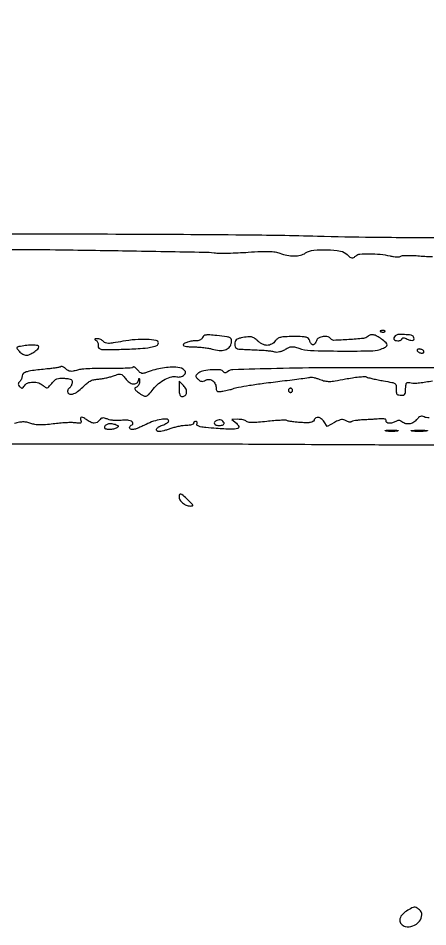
# Model space of a CAD drawing. Extents: x 0 to 5034, y 0 to 2560.
# Drawn here: x 2102.1 to 2300.5, y 28.4 to 468.1 of the extents above; entities that cross this region are included whole.
import ezdxf

# ---------------------------------------------------------------- set-up
doc = ezdxf.new("R2010")
doc.units = 0

msp = doc.modelspace()

# ---------------------------------------------------------------- linework, layer by layer
for points in [[(1931.635729, 262.229815, 0.000725), (2105.5, 262.094457, -0.00006), (2141.646947, 262.114335, -0.000098), (2172.328125, 262.121459, -0.00001), (2199.789873, 262.121899, -0.009941), (2201, 262.097834, 0.008614), (2202.204402, 262.070684, 0.000012), (2224.971875, 261.950304, 0.000103), (2250.488191, 261.821244, 0.000063), (2280.5, 261.679408, -0.000739), (2319.003261, 261.445418, -0.003022)], [(2310.373277, 361.695002, -0.001623), (2273.693893, 361.97061, -0.004095), (2247, 362.476523, 0.004669), (2211.053467, 363.116505, 0.001217), (2153.282092, 363.464862, 0.000204), (2089.745953, 363.66739, 0.059395)], [(2098.5, 356.190845, -0.003247), (2120.099312, 356.044932, -0.000849), (2154.761068, 355.526779, -0.000223), (2192.125438, 354.888089, -0.025749), (2197, 354.551092, 0.028101), (2199.483324, 354.391136, 0.006387), (2203.703125, 354.410704, 0.006592), (2208.575783, 354.559833, 0.006366), (2213.5, 354.838405, -0.006022), (2219.614083, 355.188504, -0.01947), (2223.681537, 355.213802, -0.02929), (2226.60831, 354.945905, -0.056862), (2228.872124, 354.335327, 0.047939), (2232.238757, 353.362719, 0.049042), (2235.703107, 353.059064, 0.053019), (2238.862476, 353.428861, 0.089634), (2241.309124, 354.46689, -0.121743), (2245.21831, 355.83981, -0.033594), (2251.777725, 356.025434, -0.032356), (2258.22212, 355.355659, -0.155524), (2261.459628, 353.683229, 0.030369), (2262.802248, 352.494501, 0.134789), (2263.765836, 352.091643, 0.172365), (2264.664387, 352.286303, 0.057735), (2265.733075, 353.133075, -0.18055), (2267.519066, 353.948166, -0.0188), (2272.206567, 354.10432, -0.023749), (2277.449396, 353.832585, -0.030445), (2282.218384, 353.062267, 0.021962), (2283.908039, 352.759865, 0.027306), (2285.498991, 352.634585, 0.027459), (2286.810495, 352.675147, 0.147508), (2287.466897, 352.936353, -0.154757), (2288.233338, 353.228835, -0.01099), (2290.546526, 353.31098, -0.014666), (2293.360244, 353.266484, -0.010506), (2296.5, 353.058469, 0.011084), (2299.92055, 352.83582, 0.01875), (2302.79193, 352.820495, 0.019856)], [(2310.55067, 298.819006, -0.000174), (2297.84375, 298.832537, -0.000151), (2287.119717, 298.850935, -0.001114), (2282, 298.872677, 0.002803), (2252.201438, 298.898587, 0.00477), (2227.289779, 298.542935, 0.001466), (2206.077784, 297.97543, 0.167296), (2203.50355, 297.002946, -0.045235), (2202.866666, 296.565062, -0.122055), (2202.341159, 296.420189, -0.162485), (2201.902589, 296.553965, -0.100083), (2201.530011, 296.951442, 0.240357), (2200.027357, 297.86336, 0.02871), (2196.01684, 297.928691, 0.03271), (2191.923418, 297.491033, 0.119448), (2189.545495, 296.458416, 0.02317), (2188.448287, 295.545852, 0.179814), (2188.14872, 294.963141, 0.199361), (2188.318519, 294.360249, 0.029335), (2189.17883, 293.392599, 0.048396), (2190.066649, 292.661817, 0.114845), (2190.861652, 292.359599, 0.112118), (2191.720743, 292.436017, 0.044874), (2192.813889, 292.900397, -0.147227), (2194.593154, 293.2593, -0.140213), (2196.313944, 292.588068, -0.125164), (2197.556353, 291.023846, -0.105944), (2198, 288.953571, 0.078698), (2198.151799, 287.995102, 0.219697), (2198.603082, 287.507434, 0.122257), (2199.486298, 287.375483, 0.019024), (2201.25, 287.611534, 0.007787), (2202.604293, 287.86731, 0.0072), (2203.985938, 288.1714, 0.007207), (2205.208229, 288.477587, 0.023758), (2206, 288.728922, -0.0421), (2208.752796, 289.492946, -0.007295), (2214.080154, 290.418348, -0.006807), (2221.105139, 291.435468, -0.003421), (2230, 292.538071, 0.001798), (2234.862359, 293.124788, 0.00266), (2239.121875, 293.677335, 0.001199), (2242.750464, 294.176538, 0.052005), (2243.5, 294.362371, -0.126046), (2244.101126, 294.420365, -0.018681), (2245.307334, 294.185949, -0.020054), (2246.739905, 293.790384, -0.016052), (2248.248372, 293.254043, 0.038743), (2250.638742, 292.524377, 0.059381), (2252.791055, 292.307993, 0.037234), (2255.568211, 292.566618, 0.007149), (2260.546327, 293.480659, -0.011071), (2263.944846, 294.077152, -0.014355), (2267.084445, 294.46495, -0.01204), (2269.696956, 294.64841, -0.113038), (2270.797954, 294.449096, 0.039049), (2271.825612, 294.10151, 0.0061), (2273.909399, 293.600632, 0.006755), (2276.386616, 293.072157, 0.005842), (2279, 292.583117, -0.007074), (2283.09855, 291.805699, -0.089457), (2284.552181, 291.22503, -0.21589), (2285.142707, 290.33743, -0.069957), (2285.178434, 288.722608, 0.037564), (2285.13366, 287.669053, 0.055749), (2285.266101, 286.755704, 0.072463), (2285.541206, 286.105125, 0.225454), (2285.928434, 285.85, 0.020325), (2288.335548, 285.612289, 0.231068), (2289.192617, 285.970995, 0.157408), (2289.615155, 286.948509, 0.00844), (2289.88465, 290.358408, -0.070282), (2290.067007, 291.247391, -0.198315), (2290.483621, 291.709004, -0.14228), (2291.214896, 291.828803, -0.031416), (2292.477392, 291.59503, 0.0736), (2293.901133, 291.453661, 0.013934), (2296.510254, 291.651892, 0.01461), (2299.569985, 292.060987, 0.012946), (2302.727392, 292.661749, -0.045281)], [(2301.185522, 274.665748, -0.027782), (2299.721426, 274.804823, -0.085492), (2298.780365, 275.117545, 0.087365), (2297.828712, 275.429862, 0.128063), (2296.957486, 275.331946, 0.092236), (2296.045588, 274.77209, 0.030142), (2294.935758, 273.641125, -0.085506), (2293.281088, 272.2907, -0.110416), (2291.409505, 271.724113, -0.107023), (2289.43015, 272.001461, -0.076466), (2287.466462, 273.08723, 0.110153), (2286.962158, 273.323598, 0.067723), (2286.305752, 273.378627, 0.062806), (2285.604274, 273.253116, 0.065456), (2284.966462, 272.95811, -0.07118), (2283.353001, 272.234043, -0.085587), (2281.701994, 272.053453, -0.136423), (2280.576823, 272.442602, -0.299513), (2280.25, 273.25, 0.205158), (2280.142208, 273.7625, 0.15711), (2279.680532, 274.111374, 0.081244), (2278.805229, 274.264616, 0.027001), (2277.5, 274.208714, -0.006294), (2275.994623, 274.081654, -0.002296), (2273.860237, 273.938379, -0.002276), (2271.524393, 273.803022, -0.002719), (2269.322084, 273.697464, 0.011641), (2267.28924, 273.56364, 0.015853), (2265.465461, 273.342396, 0.012687), (2263.979809, 273.075431, 0.146594), (2263.464272, 272.797606, -0.183664), (2263.069511, 272.620312, -0.062503), (2262.431586, 272.662479, -0.052101), (2261.673432, 272.892819, -0.039817), (2260.903489, 273.292345, 0.074776), (2259.777779, 273.780241, 0.100793), (2258.67226, 273.845312, 0.068764), (2257.331777, 273.46068, 0.019317), (2255.371739, 272.50086), (2251.720877, 270.534741), (2250.238466, 272.767371, 0.070262), (2248.912169, 274.260092, 0.138169), (2247.479934, 274.916029, 0.193009), (2246.235845, 274.629378, 0.150266), (2245.372036, 273.527127, -0.173504), (2244.781061, 272.839563, -0.086188), (2243.685241, 272.445431, -0.046731), (2241.898369, 272.302328, -0.011955), (2238.995997, 272.410894, -0.008377), (2236.701143, 272.590376, -0.010983), (2234.612874, 272.835336, -0.008669), (2232.886675, 273.106955, -0.095329), (2232.234636, 273.354987, 0.143437), (2231.524321, 273.550536, 0.006519), (2228.974811, 273.475747, 0.010444), (2225.917324, 273.282096, 0.007251), (2222.472127, 272.941152, -0.007974), (2218.450486, 272.54903, -0.021046), (2215.559906, 272.435771, -0.025184), (2213.523507, 272.544376, -0.17211), (2212.630068, 272.969932, 0.10329), (2212.02729, 273.364463, 0.033533), (2211.006645, 273.687645, 0.031788), (2209.793166, 273.903525, 0.030863), (2208.55, 273.966731), (2205.5, 273.933461), (2207.771495, 272.039032, -0.135021), (2208.874862, 270.451059, -0.440161), (2208.34047, 269.450276, -0.073361), (2205.332903, 269.134545, -0.007229), (2198.048011, 269.545273, -0.005608), (2192.97952, 269.96179, -0.03131), (2190.287764, 270.384618, -0.076169), (2188.939316, 270.908336, -0.3692), (2188.685666, 271.623243, 0.071756), (2188.805119, 272.149652, 0.120015), (2188.733608, 272.595578, 0.15262), (2188.485455, 272.889716, 0.14273), (2188.106989, 273, 0.089132), (2187.684342, 272.924054, 0.095054), (2187.325178, 272.70625, 0.099889), (2187.08489, 272.381499, 0.109914), (2187, 272, -0.27244), (2186.773209, 271.614671, -0.05474), (2186.008807, 271.29375, -0.044013), (2184.918597, 271.07259, -0.028051), (2183.625727, 271, 0.033005), (2182.030982, 270.894616, 0.015564), (2179.993782, 270.559375, 0.015348), (2177.874507, 270.074512, 0.020897), (2176, 269.5, -0.00921), (2174.271544, 268.92574, -0.010444), (2172.593718, 268.440625, -0.009726), (2171.155335, 268.086924, -0.055473), (2170.374273, 268, -0.165822), (2169.283377, 268.372019, -0.362186), (2169.104827, 269.176094, -0.137857), (2170.116528, 270.261091, -0.05278), (2172, 271.149845, 0.025101), (2173.148936, 271.616248, 0.035037), (2174.11875, 272.153459, 0.037743), (2174.813953, 272.683439, 0.214187), (2175, 273.097825, 0.395032), (2174.161191, 273.993846, 0.052594), (2171.324176, 273.882699, 0.043573), (2167.655254, 273.01846, 0.037666), (2164, 271.5, -0.011452), (2161.998731, 270.542836, -0.013581), (2160.065316, 269.734375, -0.012438), (2158.408868, 269.140924, -0.079956), (2157.533244, 269, -0.118208), (2156.500324, 269.24766, -0.249947), (2156.042, 269.903017, -0.226091), (2156.312558, 270.707912, -0.104466), (2157.25, 271.340536, 0.380257), (2157.649257, 272.14925, 0.234755), (2156.893553, 272.994861, 0.074061), (2154.540581, 273.551938, 0.060665), (2151.955133, 273.457374, -0.036023), (2150.384204, 273.322372, -0.024571), (2148.592233, 273.385871, -0.024827), (2146.860926, 273.61961, -0.044901), (2145.484858, 274.005757, 0.023624), (2143.910203, 274.520742, 0.094857), (2142.904992, 274.601022, 0.136477), (2142.140452, 274.295005, 0.071977), (2141.419482, 273.558998, -0.097638), (2140.257374, 272.487689, -0.137218), (2138.908131, 272.103542, -0.111847), (2137.347185, 272.449532, -0.051712), (2135.55887, 273.531803, 0.030392), (2133.859296, 274.661891, 0.144157), (2132.736248, 274.936351, 0.375211), (2132.253542, 274.473354, 0.114175), (2132.405906, 273.384608, -0.087788), (2132.560383, 272.586885, -0.304523), (2132.288707, 272.167706, -0.124096), (2131.515276, 272.044783, -0.01447), (2129.762895, 272.252976, 0.038239), (2128.0227, 272.376296, 0.010423), (2125.266313, 272.303129, 0.010479), (2122.133753, 272.088717, 0.010726), (2119.03732, 271.744386, -0.01154), (2115.294808, 271.334375, -0.026886), (2112.477152, 271.243388, -0.035174), (2110.202252, 271.45281, -0.046247), (2108.185645, 271.977512, 0.034478), (2106.268536, 272.524731, 0.053848), (2104.562488, 272.698532, 0.046937), (2102.697875, 272.51168, 0.01983), (2100.247586, 271.929328, 0.004381)]]:
    msp.add_lwpolyline(points, format="xyb")
for points in [[(2277.8125, 316.316886, 0.051402), (2278.359369, 316.160852, 0.05415), (2278.916927, 316.123424, 0.060344), (2279.402231, 316.202593, 0.126455), (2279.729167, 316.395833, 0.296942), (2279.77538, 316.614691, 0.208169), (2279.592839, 316.799335, 0.077125), (2279.112848, 316.910055, 0.028489), (2278.416667, 316.921053, 0.018894), (2277.670344, 316.862007, 0.168741), (2277.37858, 316.720685, 0.470617), (2277.395823, 316.538436, 0.054073)], [(2139.826795, 312.128208, -0.09954), (2140.309959, 311.665792, -0.064675), (2140.667848, 310.977913, -0.061477), (2140.85274, 310.180247, -0.069078), (2140.826795, 309.393521, 0.256292), (2141.176165, 308.376459, 0.154758), (2142.364449, 307.82997, 0.035922), (2145.193438, 307.682269, 0.002616), (2153, 307.876563, 0.007572), (2161.132579, 308.244899, 0.029108), (2166.157627, 308.843708, 0.04812), (2169.156537, 309.683282, 0.309791), (2170, 310.913976, 0.366862), (2168.967863, 312.13136, 0.029627), (2164.466287, 312.606179, 0.031524), (2158.763973, 312.508232, 0.025881), (2152.7245, 311.706653, -0.005744), (2148.115818, 310.905037, -0.037055), (2145.764098, 310.700752, -0.082779), (2144.347454, 310.918637, -0.147618), (2143.389757, 311.589286, 0.070679), (2142.826014, 312.128221, 0.046637), (2142.050532, 312.581105, 0.04625), (2141.19479, 312.886639, 0.06474), (2140.389757, 312.984687, 0.016421), (2139.481341, 312.947474, 0.232964), (2139.208997, 312.787339, 0.384847), (2139.246264, 312.54609, 0.029446)], [(2191.399036, 313.597488, -0.103076), (2191.005211, 312.98554, -0.066228), (2190.336586, 312.465251, -0.062469), (2189.508092, 312.110827, -0.068378), (2188.643011, 311.986345, 0.03517), (2186.305043, 311.80671, 0.039919), (2184.115175, 311.301372, 0.041873), (2182.447035, 310.615117, 0.281288), (2182, 309.883369, 0.339634), (2182.265921, 309.537044, 0.02367), (2183.544127, 309.25949, 0.02583), (2185.241478, 309.063696, 0.0158), (2187.256602, 309, -0.016318), (2189.524936, 308.925953, -0.01251), (2191.995263, 308.702314, -0.012692), (2194.298337, 308.376149, -0.029076), (2196.006602, 307.986599, 0.049012), (2199.457569, 307.342947, 0.090171), (2202.293185, 307.608582, 0.124123), (2204.261871, 308.736411, 0.154893), (2205.260059, 310.580078, 0.058936), (2205.393073, 312.446501, 0.259539), (2204.832911, 313.351063, 0.094), (2203.315131, 313.855743, 0.005034), (2198.256025, 314.483702, 0.008812), (2194.851934, 314.810821, 0.051723), (2193.05909, 314.765676, 0.115574), (2192.021844, 314.376844, 0.155128)], [(2271.45, 314.117119, -0.162339), (2269.314565, 313.145697, -0.009855), (2262.219616, 312.538689, -0.007605), (2254.971426, 312.172873, -0.269354), (2253.537282, 312.939677, 0.20385), (2252.150113, 313.919622, 0.086612), (2249.830911, 314.012556, 0.086206), (2247.607786, 313.313326, 0.199264), (2246.5, 312, -0.043685), (2246.181277, 311.234752, -0.052826), (2245.750234, 310.5875, -0.061591), (2245.278091, 310.143487, -0.159245), (2244.838993, 310, -0.163573), (2244.407835, 310.144929, -0.065888), (2243.960582, 310.5875, -0.05571), (2243.565723, 311.234766, -0.045203), (2243.289749, 312, 0.133084), (2242.681463, 313.061431, 0.134887), (2241.623417, 313.66391, 0.055194), (2239.660374, 313.938952, 0.007232), (2235.440073, 314, 0.008982), (2231.322451, 313.926027, 0.050198), (2229.139008, 313.626704, 0.094537), (2227.74102, 312.993888, 0.086768), (2226.625, 311.875, -0.066337), (2225.872251, 311.056361, -0.049872), (2224.858112, 310.369727, -0.050437), (2223.743711, 309.905493, -0.073614), (2222.693296, 309.75, -0.070062), (2221.603289, 309.903491, -0.038919), (2220.343499, 310.374219, -0.037936), (2219.118103, 311.06163, -0.049625), (2218.125, 311.875, 0.043491), (2216.497807, 313.241319, 0.106954), (2215.066753, 313.843739, 0.079167), (2213.256196, 313.89326, 0.016685), (2210.125, 313.375, 0.033988), (2208.562015, 312.950255, 0.108346), (2207.644737, 312.388947, 0.135513), (2207.161294, 311.575854, 0.066858), (2207, 310.375, 0.072759), (2207.191536, 309.065729, 0.198623), (2207.770552, 308.353603, 0.101585), (2208.980227, 307.987989, 0.012489), (2211.75, 307.804755, -0.00114), (2218.730044, 307.501904, -0.008148), (2222.102731, 307.292747, -0.016871), (2224.277532, 307.048214, -0.025054), (2226.157328, 306.675361, 0.068283), (2227.35473, 306.543659, 0.047038), (2228.711471, 306.708371, 0.043493), (2230.127838, 307.149221, 0.038847), (2231.503989, 307.841926, -0.030284), (2233.229961, 308.748047, -0.086275), (2234.540194, 309.083675, -0.081067), (2235.933567, 308.967566, -0.02465), (2237.967489, 308.351286, 0.078372), (2243.617944, 307.281732, 0.006484), (2258.619111, 307.016483, 0.005491), (2273.81509, 307.11176, 0.10293), (2278.452947, 308.160515, 0.032108), (2280.399749, 309.20322, 0.283046), (2280.817286, 310.039184, 0.197415), (2280.312326, 311.013258, 0.016522), (2278.040493, 312.811942, 0.030111), (2275.860486, 314.229128, 0.080352), (2274.127501, 314.873269, 0.118067), (2272.695618, 314.816629, 0.119112)], [(2284.666667, 314.333333, 0.095046), (2284.06796, 313.450414, 0.235594), (2284.110821, 312.691245, 0.19625), (2284.776516, 312.170234, 0.069236), (2286, 312, 0.046959), (2286.76547, 312.072051, 0.066934), (2287.4125, 312.287452, 0.087069), (2287.848897, 312.604792, 0.194488), (2288, 312.978561, -0.288224), (2288.193099, 313.285714, -0.128983), (2288.681272, 313.380497, -0.065196), (2289.470578, 313.224615, -0.025589), (2290.504226, 312.816121, 0.043425), (2292.25189, 312.196469, 0.152795), (2293.429336, 312.254574, 0.322582), (2293.855766, 312.885768, 0.131664), (2293.541119, 313.933469, 0.222113), (2292.408901, 314.675412, 0.024489), (2289.239881, 314.974166, 0.025733), (2286.049657, 314.953661, 0.183911)], [(2103.167714, 309.283484, 0.016356), (2101.737583, 308.96234, 0.274231), (2101.408943, 308.63139, 0.237154), (2101.516615, 308.147875, 0.012688), (2102.572701, 306.919666, 0.041398), (2103.357278, 306.185109, 0.037677), (2104.276262, 305.563902, 0.039778), (2105.18674, 305.135729, 0.090261), (2105.932481, 305, 0.107558), (2107.599811, 305.362869, 0.040209), (2109.702447, 306.536129, 0.037641), (2111.514237, 307.955618, 0.210783), (2112, 309.056704, 0.37347), (2111.486957, 309.64776, 0.028861), (2109.223963, 309.836877, 0.03043), (2106.32233, 309.734786, 0.023047)], [(2295.5, 307, 0.091204), (2295.846464, 306.617096, 0.053126), (2296.377112, 306.29375, 0.050746), (2296.99842, 306.074178, 0.059645), (2297.618034, 306, 0.069308), (2298.146634, 306.073627, 0.14379), (2298.495862, 306.29375, 0.190139), (2298.613866, 306.620091, 0.131946), (2298.5, 307, 0.091204), (2298.153536, 307.382904, 0.053126), (2297.622888, 307.70625, 0.050746), (2297.00158, 307.925822, 0.059645), (2296.381966, 308, 0.069308), (2295.853366, 307.926373, 0.14379), (2295.504138, 307.70625, 0.190139), (2295.386134, 307.379909, 0.131946)], [(2122.793996, 299.460663, -0.145175), (2122.358658, 299.224494, -0.008127), (2120.831058, 298.926783, -0.011959), (2118.973906, 298.64172, -0.008436), (2116.875147, 298.406696, 0.005053), (2109.813207, 297.664216, 0.034318), (2106.364872, 297.024355, 0.085827), (2104.606008, 296.231893, 0.249026), (2104, 295.090594, -0.059434), (2103.912307, 294.355475, -0.039027), (2103.6475, 293.544112, -0.039008), (2103.259538, 292.783122, -0.059057), (2102.8, 292.2, 0.052459), (2102.269831, 291.545159, 0.151434), (2102.112975, 290.989583, 0.145307), (2102.295373, 290.427931, 0.046955), (2102.862279, 289.75, 0.05021), (2103.549784, 289.193842, 0.202329), (2104.069682, 289.09893, 0.175087), (2104.549817, 289.403547, 0.036284), (2105.111969, 290.25, -0.181803), (2106.630452, 291.522299, -0.0833), (2109.215151, 291.970022, -0.076899), (2112.030153, 291.549776, -0.108896), (2114.222869, 290.298306, 0.034908), (2115.407662, 289.367769, 0.216446), (2116.151126, 289.240399, 0.147256), (2116.906528, 289.702557, 0.01405), (2118.316773, 291.372671, -0.036578), (2119.655424, 292.820436, -0.093965), (2120.855486, 293.579575, -0.086675), (2122.309435, 293.879964, -0.028017), (2124.515163, 293.824365, -0.016719), (2126.670762, 293.576127, -0.105337), (2127.701209, 293.190627, -0.203932), (2128.143216, 292.545322, -0.092105), (2128.158397, 291.5, -0.03811), (2127.960605, 290.710088, -0.042594), (2127.650298, 289.989583, -0.047082), (2127.281332, 289.43361, -0.135599), (2126.908397, 289.166667, 0.119281), (2126.560833, 288.934391, 0.066454), (2126.266842, 288.515104, 0.060328), (2126.067674, 287.98321, 0.059514), (2126, 287.416667, 0.294169), (2126.730359, 286.2827, 0.180276), (2128.373698, 286.168006, 0.084827), (2130.816126, 287.366832, 0.043647), (2133.401476, 289.601519, -0.02583), (2135.293028, 291.357919, -0.053713), (2136.964289, 292.475459, -0.061338), (2138.683129, 293.121551, -0.045014), (2140.699613, 293.420251, 0.023892), (2142.423188, 293.601664, 0.013833), (2144.47332, 293.975371, 0.013806), (2146.513502, 294.465086, 0.022505), (2148.209563, 295.004998, -0.01721), (2150.53906, 295.773805, -0.127455), (2151.697386, 295.80951, -0.146359), (2152.650764, 295.271987, -0.025066), (2154.032143, 293.686266, 0.067671), (2155.880805, 291.896749, 0.122095), (2157.818598, 291.097902, 0.185648), (2159.37908, 291.44536, 0.18429), (2160.310674, 292.75, -0.008138), (2160.563609, 293.657257, -0.509086), (2160.698298, 293.705031, -0.228049), (2160.810667, 293.509429, -0.004734), (2160.883999, 292.356989, -0.07134), (2160.807312, 291.491378, -0.066816), (2160.490796, 290.661163, -0.071071), (2159.992163, 289.990847, -0.106124), (2159.382543, 289.593301, 0.076873), (2158.658725, 289.179014, 0.318279), (2158.526587, 288.721593, 0.129623), (2158.939506, 288.108701, 0.013401), (2160.290272, 286.986312, 0.034694), (2162.554593, 285.446638, 0.189316), (2163.9913, 285.224217, 0.154669), (2165.365157, 286.024604, 0.021196), (2167.513133, 288.606105, -0.058118), (2170.06662, 291.251567, -0.051484), (2173.261651, 293.363644, -0.05543), (2176.438109, 294.597429, -0.142723), (2178.875861, 294.5394, 0.088364), (2179.679705, 294.43344, 0.04802), (2180.669095, 294.574052, 0.045837), (2181.679396, 294.918695, 0.053913), (2182.552457, 295.42799, 0.466202), (2182.690776, 297.638194, 0.173438), (2179.415628, 299.090371, 0.058708), (2172.032496, 298.769777, 0.052075), (2164.605811, 296.75643, -0.028923), (2162.945177, 296.222725, -0.120796), (2161.902776, 296.209482, -0.130347), (2161.015655, 296.679198, -0.036003), (2159.928113, 297.84045, 0.032033), (2159.206246, 298.623598, 0.058658), (2158.513271, 299.144813, 0.092931), (2157.955514, 299.343594, 0.302297), (2157.616133, 299.187907, -0.240446), (2157.064302, 298.853143, -0.005563), (2153.925337, 298.657551, -0.011146), (2150.160711, 298.549043, -0.007173), (2145.793831, 298.583194, 0.009238), (2141.195214, 298.600161, 0.009984), (2136.716805, 298.444458, 0.009559), (2132.887583, 298.1612, 0.046592), (2130.75274, 297.759316, -0.020617), (2128.699456, 297.261279, -0.075453), (2127.365676, 297.19973, -0.10168), (2126.291894, 297.540345, -0.056492), (2125.171588, 298.344715, 0.029372), (2124.429489, 298.940949, 0.044848), (2123.71669, 299.35713, 0.055303), (2123.127382, 299.557893, 0.256208)], [(2180, 288.722222, 0.022651), (2180.079263, 286.973474, 0.075071), (2180.352854, 285.857656, 0.134251), (2180.834457, 285.233538, 0.163092), (2181.531385, 285, 0.17299), (2182.965566, 285.511506, 0.195328), (2183.662837, 286.788404, 0.140124), (2183.368671, 288.561398, 0.085846), (2182.138945, 290.305499), (2180, 292.444444)], [(2233, 288, 0.099038), (2233.076342, 287.618362, 0.097945), (2233.29375, 287.29375, 0.097945), (2233.618362, 287.076342, 0.099038), (2234, 287, 0.099038), (2234.381638, 287.076342, 0.097945), (2234.70625, 287.29375, 0.097945), (2234.923658, 287.618362, 0.099038), (2235, 288, 0.099038), (2234.923658, 288.381638, 0.097945), (2234.70625, 288.70625, 0.097945), (2234.381638, 288.923658, 0.099038), (2234, 289, 0.099038), (2233.618362, 288.923658, 0.097945), (2233.29375, 288.70625, 0.097945), (2233.076342, 288.381638, 0.099038)], [(2198.25, 273.333333, 0.104495), (2197.193609, 272.627946, 0.334991), (2197.092635, 271.839276, 0.205092), (2197.938054, 271.200476, 0.0607), (2199.583333, 271, 0.038154), (2200.610835, 271.078521, 0.086414), (2201.347269, 271.326613, 0.146345), (2201.730167, 271.711485, 0.206343), (2201.770833, 272.1875, 0.105913), (2201.265195, 273.044994, 0.128789), (2200.482895, 273.547307, 0.110386), (2199.456004, 273.644899, 0.063931)], [(2149.502058, 271.360837, -0.026892), (2150.322208, 270.994404, -0.222828), (2150.565218, 270.680224, -0.274684), (2150.453612, 270.339204, -0.038367), (2149.833846, 269.876149, -0.090433), (2148.298599, 269.254751, -0.049261), (2146.270032, 269.039361, -0.051748), (2144.510852, 269.208876, -0.356927), (2144, 269.833333, -0.1732), (2144.441043, 271.068355, -0.154716), (2145.585852, 271.814807, -0.104885), (2147.356211, 271.92435, -0.054855)], [(2285.75, 268.283746, -0.023547), (2284.497782, 268.153981, -0.014044), (2283, 268.111902, -0.014044), (2281.502218, 268.153981, -0.023547), (2280.25, 268.283746, -0.124239), (2279.887591, 268.435926, -0.664672), (2279.923438, 268.577962, -0.03126), (2281.02938, 268.675363, -0.006336), (2283, 268.700336, -0.006336), (2284.97062, 268.675363, -0.03126), (2286.076562, 268.577962, -0.664672), (2286.112409, 268.435926, -0.124239)], [(2299.727696, 268.270202, -0.015806), (2298.048239, 268.148479, -0.010474), (2296.11537, 268.110215, -0.010546), (2294.234338, 268.152063, -0.02012), (2292.727696, 268.278268, -0.180442), (2292.45162, 268.422293, -0.613017), (2292.504386, 268.559569, -0.021409), (2293.985512, 268.650253, -0.004873), (2296.5, 268.67186, -0.004587), (2299.006031, 268.645979, -0.026082), (2300.335636, 268.550546, -0.78507), (2300.351289, 268.416037, -0.062969)], [(2180, 236.571429, 0.138202), (2180.442158, 235.002301, 0.078218), (2181.732344, 233.487365, 0.074922), (2183.496521, 232.382138, 0.103422), (2185.321429, 232.004627, 0.04449), (2186.463091, 232.108858, 0.457935), (2186.674756, 232.468492, 0.117817), (2186.254894, 233.136025, 0.005437), (2184.304234, 235.004627, 0.008609), (2181.921603, 237.162007, 0.092639), (2180.805987, 237.821456, 0.385544), (2180.231445, 237.587394, 0.112463)], [(2290.25, 36.01096, 0.079466), (2287.86266, 33.974987, 0.156203), (2286.909561, 31.696377, 0.212032), (2287.575529, 29.762259, 0.144851), (2289.605889, 28.562779, 0.155596), (2293.225581, 28.790439, 0.125584), (2296.408904, 31.069727, 0.162932), (2297.627676, 34.152227, 0.253457), (2296.431421, 36.673804, 0.030146), (2294.89711, 37.659629, 0.155651), (2293.920844, 37.859562, 0.101331), (2292.799532, 37.501863, 0.009191)]]:
    msp.add_lwpolyline(points, format="xyb", close=True)

doc.saveas('drawing.dxf')
